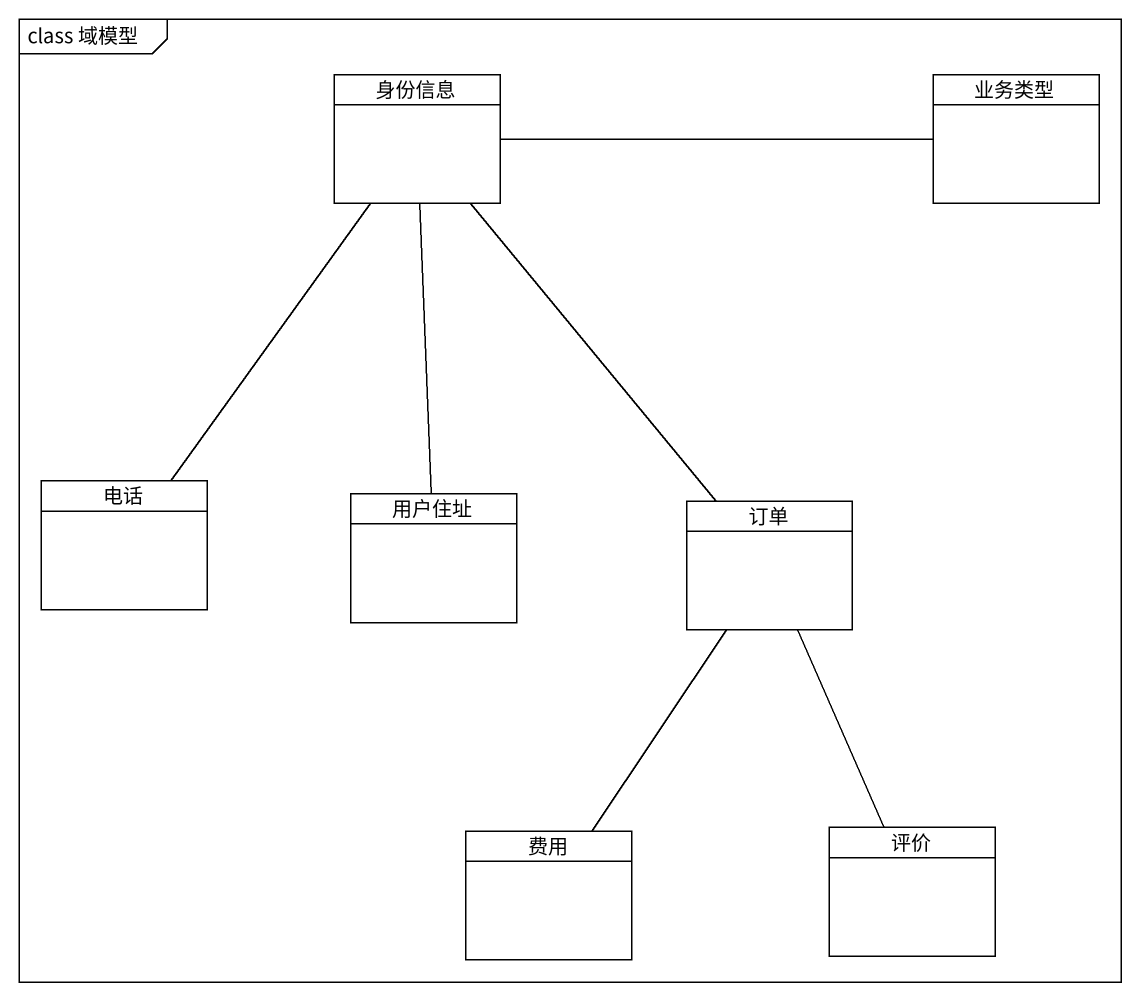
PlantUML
@startuml
mainframe class 域模型
hide circle
hide empty members
class 身份信息
class 业务类型
class 电话
class 用户住址
class 订单
class 费用
class 评价
身份信息 -right- 业务类型
身份信息 -- 电话
身份信息 -- 用户住址
身份信息 -- 订单
订单 -- 费用
订单 -- 评价
@enduml
